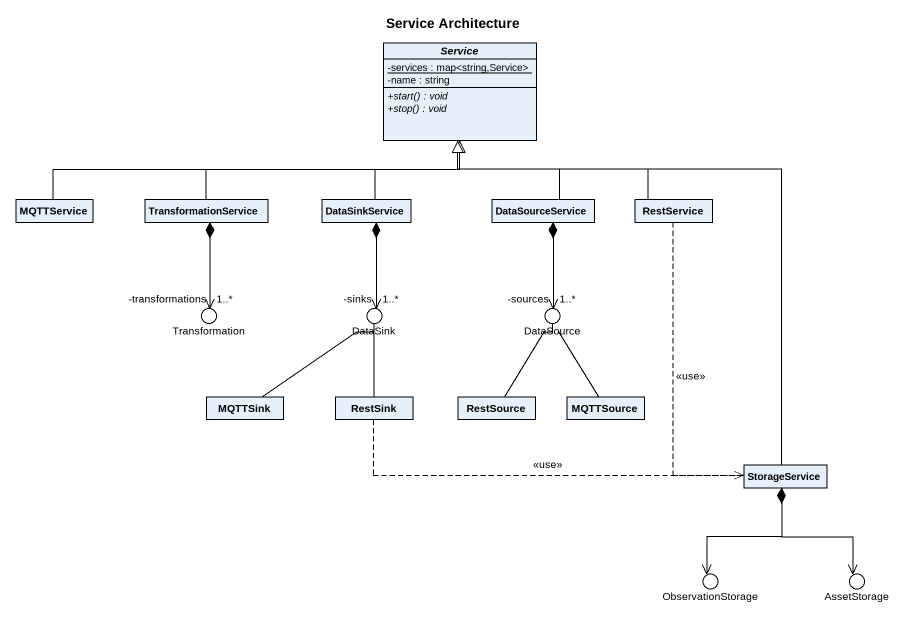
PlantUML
@startuml
title Service Architecture
allowmixing
hide circle
hide empty members
skinparam classAttributeIconSize 0
abstract class Service {
  {static} -services : map<string,Service>
  -name : string
  {abstract} +start() : void
  {abstract} +stop() : void
}
class MQTTService
class TransformationService
class DataSinkService
class DataSourceService
class RestService
() Transformation
() DataSink
() DataSource
class MQTTSink
class RestSink
class RestSource
class MQTTSource
class StorageService
() ObservationStorage
() AssetStorage
MQTTService -right-|> Service
TransformationService -right-|> Service
TransformationService *--> "-transformations\n1..*" Transformation
DataSinkService -up-|> Service
DataSinkService *--> "-sinks\n1..*" DataSink
DataSourceService -up-|> Service
DataSourceService *--> "1..*\n-sources" DataSource
RestService -left-|> Service
RestService ..> StorageService : <<use>>
MQTTSink -up- DataSink
RestSink -up- DataSink
RestSink .right.> StorageService : <<use>>
RestSource -up- DataSource
MQTTSource -up- DataSource
StorageService -up-|> Service
StorageService *--> ObservationStorage
StorageService *--> AssetStorage
@enduml
